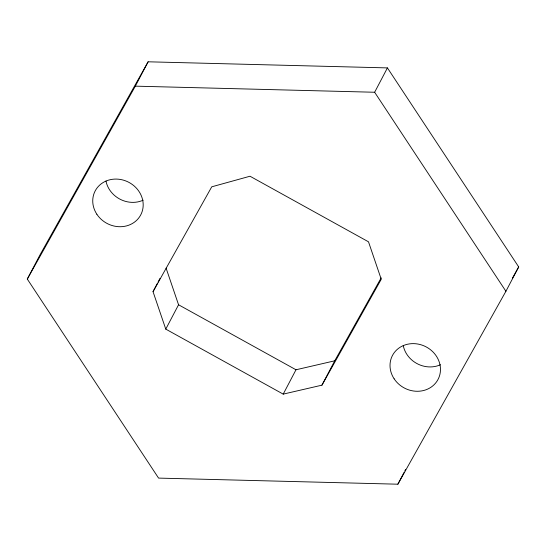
<?xml version="1.0" encoding="UTF-8"?>
<svg xmlns="http://www.w3.org/2000/svg" width="546" height="546" viewBox="0 0 546 546"><rect width="100%" height="100%" fill="white"/><g stroke="black" fill="none" stroke-linecap="round" stroke-linejoin="round"><path stroke-width="0.82" d="M27.3 279.074L40.083 254.723L148.123 61.8L387.428 67.902L518.7 266.926L505.917 291.277L397.877 484.2L158.572 478.098L27.3 279.074L135.333 86.152L148.123 61.8M153.03 291.666L211.746 186.814L250.007 176.228L368.502 241.817L381.245 279.272L321.942 385.162L283.21 394.123L165.772 329.122L153.03 291.666L157.296 283.551M158.067 282.077L160.005 278.385M165.772 329.122L178.556 304.77L166.086 268.113M505.917 291.277L374.645 92.254L387.428 67.902M283.21 394.123L295.993 369.772L334.725 360.81L381.169 277.873M321.942 385.162L334.725 360.81M397.877 484.2L404.081 472.392M404.852 470.918L405.63 469.444M512.469 278.057L518.7 266.926M135.333 86.152L374.645 92.254M178.556 304.77L295.993 369.772M440.451 364.748A25.744 23.273 27.7 0 1 403.241 345.577M143.168 200.191A25.744 23.273 27.7 0 1 105.958 181.019M394.137 378.808A25.744 23.273 27.7 0 0 437.769 379.92A25.744 23.273 27.7 0 0 413.834 343.632A25.744 23.273 27.7 0 0 394.137 378.808M96.854 214.25A25.744 23.273 27.7 0 0 140.486 215.363A25.744 23.273 27.7 0 0 116.551 179.081A25.744 23.273 27.7 0 0 96.854 214.25"/></g></svg>
